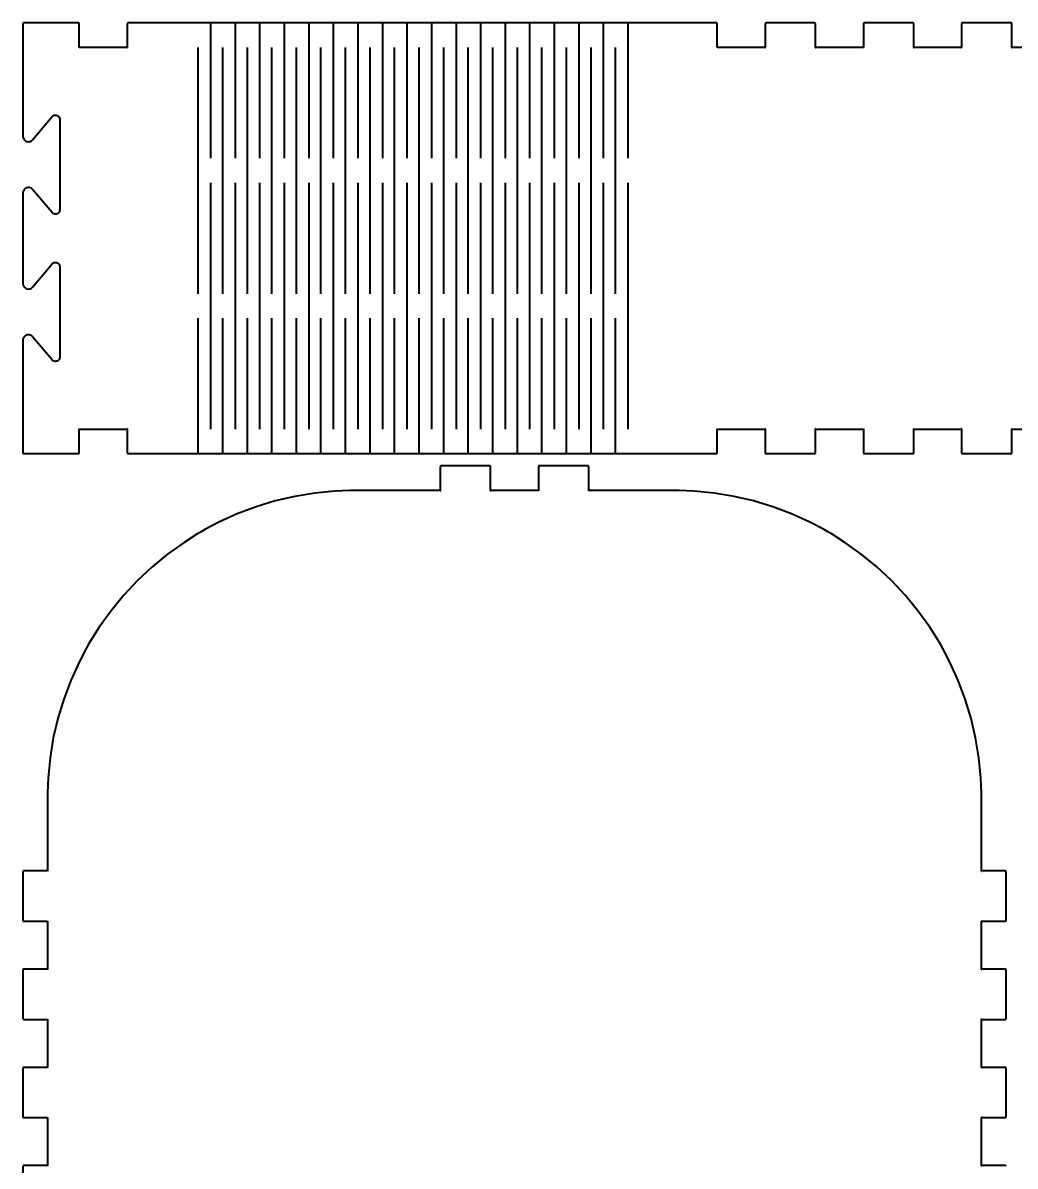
# Model space of a CAD drawing. Header units: millimetres. Extents: x -397 to 397, y -180 to 192.
# Drawn here: x -397 to -235.3, y 6 to 192.3 of the extents above; entities that cross this region are included whole.
import ezdxf

# ---------------------------------------------------------------- set-up
doc = ezdxf.new("R2010")
doc.units = ezdxf.units.MM
doc.layers.add('ModelSketch_Visible', color=7, linetype='Continuous', lineweight=40)

msp = doc.modelspace()

# ---------------------------------------------------------------- linework, layer by layer
at = {"layer": 'ModelSketch_Visible'}
for p, q in [((-396.9698, 192.2708), (-396.9988, 192.2178)), ((-396.9988, 192.2178), (-396.9988, 192.2008)), ((-396.9988, 192.2008), (-396.9988, 188.1998)), ((-396.9175, 192.2998), (-396.9698, 192.2708)), ((-396.8996, 192.2998), (-396.9175, 192.2998)), ((-387.8996, 192.2998), (-396.8996, 192.2998)), ((-387.8831, 192.2998), (-387.8996, 192.2998)), ((-387.8293, 192.2708), (-387.8831, 192.2998)), ((-387.799, 192.2178), (-387.8293, 192.2708)), ((-387.799, 192.2008), (-387.799, 192.2178)), ((-387.799, 188.2988), (-387.799, 192.2008)), ((-379.9704, 192.2708), (-379.9993, 192.2178)), ((-379.9993, 192.2178), (-379.9993, 192.2008)), ((-379.9993, 192.2008), (-379.9993, 188.2988)), ((-379.9166, 192.2998), (-379.9704, 192.2708)), ((-379.8987, 192.2998), (-379.9166, 192.2998)), ((-370.8987, 192.2998), (-379.8987, 192.2998)), ((-295.9502, 192.2998), (-370.8987, 192.2998)), ((-366.4241, 192.2998), (-366.4241, 170.2328)), ((-362.424, 192.2998), (-362.424, 170.2328)), ((-358.4249, 192.2998), (-358.4249, 170.2328)), ((-354.4244, 192.2998), (-354.4244, 170.2328)), ((-350.4253, 192.2998), (-350.4253, 170.2328)), ((-346.4248, 192.2998), (-346.4248, 170.2328)), ((-342.4243, 192.2998), (-342.4243, 170.2328)), ((-338.4238, 192.2998), (-338.4238, 170.2328)), ((-334.4247, 192.2998), (-334.4247, 170.2328)), ((-330.4242, 192.2998), (-330.4242, 170.2328)), ((-326.4241, 192.2998), (-326.4241, 170.2328)), ((-322.425, 192.2998), (-322.425, 170.2328)), ((-318.4245, 192.2998), (-318.4245, 170.2328)), ((-314.424, 192.2998), (-314.424, 170.2328)), ((-310.4249, 192.2998), (-310.4249, 170.2328)), ((-306.4242, 192.2998), (-306.4242, 170.2328)), ((-302.4242, 192.2998), (-302.4242, 170.2328)), ((-298.4252, 192.2998), (-298.4252, 170.2328)), ((-283.9502, 192.2998), (-295.9502, 192.2998)), ((-283.9332, 192.2998), (-283.9502, 192.2998)), ((-283.8802, 192.2708), (-283.9332, 192.2998)), ((-283.8492, 192.2178), (-283.8802, 192.2708)), ((-283.8492, 192.2008), (-283.8492, 192.2178)), ((-283.8492, 188.2988), (-283.8492, 192.2008)), ((-276.0212, 192.2708), (-276.0502, 192.2178)), ((-276.0502, 192.2178), (-276.0502, 192.2008)), ((-276.0502, 192.2008), (-276.0502, 188.2988)), ((-275.9672, 192.2998), (-276.0212, 192.2708)), ((-275.9492, 192.2998), (-275.9672, 192.2998)), ((-267.9502, 192.2998), (-275.9492, 192.2998)), ((-267.9332, 192.2998), (-267.9502, 192.2998)), ((-267.8792, 192.2708), (-267.9332, 192.2998)), ((-267.8502, 192.2178), (-267.8792, 192.2708)), ((-267.8502, 192.2008), (-267.8502, 192.2178)), ((-267.8502, 188.2988), (-267.8502, 192.2008)), ((-260.0202, 192.2708), (-260.0492, 192.2178)), ((-260.0492, 192.2178), (-260.0492, 192.2008)), ((-260.0492, 192.2008), (-260.0492, 188.2988)), ((-259.9682, 192.2998), (-260.0202, 192.2708)), ((-259.9502, 192.2998), (-259.9682, 192.2998)), ((-251.9492, 192.2998), (-259.9502, 192.2998)), ((-251.9322, 192.2998), (-251.9492, 192.2998)), ((-251.8792, 192.2708), (-251.9322, 192.2998)), ((-251.8502, 192.2178), (-251.8792, 192.2708)), ((-251.8502, 192.2008), (-251.8502, 192.2178)), ((-251.8502, 188.2988), (-251.8502, 192.2008)), ((-244.0212, 192.2708), (-244.0502, 192.2178)), ((-244.0502, 192.2178), (-244.0502, 192.2008)), ((-244.0502, 192.2008), (-244.0502, 188.2988)), ((-243.9672, 192.2998), (-244.0212, 192.2708)), ((-243.9492, 192.2998), (-243.9672, 192.2998)), ((-235.9502, 192.2998), (-243.9492, 192.2998)), ((-235.9342, 192.2998), (-235.9502, 192.2998)), ((-235.8802, 192.2708), (-235.9342, 192.2998)), ((-235.8502, 192.2178), (-235.8802, 192.2708)), ((-235.8502, 192.2008), (-235.8502, 192.2178)), ((-235.8502, 188.2988), (-235.8502, 192.2008)), ((-396.9988, 188.1998), (-396.9988, 173.8248)), ((-387.81, 188.2988), (-387.8417, 188.2888)), ((-387.8417, 188.2888), (-387.8376, 188.2638)), ((-387.8376, 188.2638), (-387.8142, 188.2598)), ((-387.8142, 188.2598), (-387.799, 188.2918)), ((-387.799, 188.2988), (-387.81, 188.2988)), ((-379.9993, 188.2988), (-387.799, 188.2988)), ((-387.799, 188.2918), (-387.799, 188.2988)), ((-379.9993, 188.2988), (-379.9993, 188.2918)), ((-379.9897, 188.2988), (-379.9993, 188.2988)), ((-379.9993, 188.2918), (-379.9855, 188.2598)), ((-379.958, 188.2888), (-379.9897, 188.2988)), ((-379.9855, 188.2598), (-379.9621, 188.2638)), ((-379.9621, 188.2638), (-379.958, 188.2888)), ((-368.4237, 148.1668), (-368.4237, 188.2988)), ((-364.4246, 148.1668), (-364.4246, 188.2988)), ((-360.4244, 148.1668), (-360.4244, 188.2988)), ((-356.4253, 148.1668), (-356.4253, 188.2988)), ((-352.4248, 148.1668), (-352.4248, 188.2988)), ((-348.4243, 148.1668), (-348.4243, 188.2988)), ((-344.4238, 148.1668), (-344.4238, 188.2988)), ((-340.4247, 148.1668), (-340.4247, 188.2988)), ((-336.4242, 148.1668), (-336.4242, 188.2988)), ((-332.4237, 148.1668), (-332.4237, 188.2988)), ((-328.425, 148.1668), (-328.425, 188.2988)), ((-324.4245, 148.1668), (-324.4245, 188.2988)), ((-320.424, 148.1668), (-320.424, 188.2988)), ((-316.4249, 148.1668), (-316.4249, 188.2988)), ((-312.4244, 148.1668), (-312.4244, 188.2988)), ((-308.4239, 148.1668), (-308.4239, 188.2988)), ((-304.4252, 148.1668), (-304.4252, 188.2988)), ((-300.4242, 148.1668), (-300.4242, 188.2988)), ((-283.8602, 188.2988), (-283.8922, 188.2888)), ((-283.8922, 188.2888), (-283.8882, 188.2638)), ((-283.8882, 188.2638), (-283.8642, 188.2598)), ((-283.8642, 188.2598), (-283.8492, 188.2918)), ((-283.8492, 188.2988), (-283.8602, 188.2988)), ((-276.0502, 188.2988), (-283.8492, 188.2988)), ((-283.8492, 188.2918), (-283.8492, 188.2988)), ((-276.0502, 188.2988), (-276.0502, 188.2918)), ((-276.0402, 188.2988), (-276.0502, 188.2988)), ((-276.0502, 188.2918), (-276.0362, 188.2598)), ((-276.0082, 188.2888), (-276.0402, 188.2988)), ((-276.0362, 188.2598), (-276.0122, 188.2638)), ((-276.0122, 188.2638), (-276.0082, 188.2888)), ((-267.8612, 188.2988), (-267.8932, 188.2888)), ((-267.8932, 188.2888), (-267.8872, 188.2638)), ((-267.8872, 188.2638), (-267.8652, 188.2598)), ((-267.8652, 188.2598), (-267.8502, 188.2918)), ((-267.8502, 188.2988), (-267.8612, 188.2988)), ((-260.0492, 188.2988), (-267.8502, 188.2988)), ((-267.8502, 188.2918), (-267.8502, 188.2988)), ((-260.0492, 188.2988), (-260.0492, 188.2918)), ((-260.0402, 188.2988), (-260.0492, 188.2988)), ((-260.0492, 188.2918), (-260.0352, 188.2598)), ((-260.0082, 188.2888), (-260.0402, 188.2988)), ((-260.0352, 188.2598), (-260.0122, 188.2638)), ((-260.0122, 188.2638), (-260.0082, 188.2888)), ((-251.8612, 188.2988), (-251.8922, 188.2888)), ((-251.8922, 188.2888), (-251.8872, 188.2638)), ((-251.8872, 188.2638), (-251.8652, 188.2598)), ((-251.8652, 188.2598), (-251.8502, 188.2918)), ((-251.8502, 188.2988), (-251.8612, 188.2988)), ((-244.0502, 188.2988), (-251.8502, 188.2988)), ((-251.8502, 188.2918), (-251.8502, 188.2988)), ((-244.0502, 188.2988), (-244.0502, 188.2918)), ((-244.0402, 188.2988), (-244.0502, 188.2988)), ((-244.0502, 188.2918), (-244.0362, 188.2598)), ((-244.0092, 188.2888), (-244.0402, 188.2988)), ((-244.0362, 188.2598), (-244.0132, 188.2638)), ((-244.0132, 188.2638), (-244.0092, 188.2888)), ((-235.8612, 188.2988), (-235.8922, 188.2888)), ((-235.8922, 188.2888), (-235.8882, 188.2638)), ((-235.8882, 188.2638), (-235.8652, 188.2598)), ((-235.8652, 188.2598), (-235.8502, 188.2918)), ((-235.8502, 188.2988), (-235.8612, 188.2988)), ((-228.0502, 188.2988), (-235.8502, 188.2988)), ((-235.8502, 188.2918), (-235.8502, 188.2988)), ((-395.4099, 173.2458), (-392.2349, 177.0278)), ((-392.2349, 177.0278), (-392.2128, 177.0558)), ((-392.2128, 177.0558), (-392.075, 177.1688)), ((-392.075, 177.1688), (-391.9152, 177.2468)), ((-391.9152, 177.2468), (-391.8807, 177.2538)), ((-391.8807, 177.2538), (-391.8463, 177.2638)), ((-391.8463, 177.2638), (-391.6699, 177.2778)), ((-391.6699, 177.2778), (-391.4935, 177.2468)), ((-391.4935, 177.2468), (-391.4591, 177.2358)), ((-391.4591, 177.2358), (-391.426, 177.2218)), ((-391.426, 177.2218), (-391.2744, 177.1338)), ((-391.2744, 177.1338), (-391.1462, 177.0098)), ((-391.1462, 177.0098), (-391.1256, 176.9778)), ((-391.1256, 176.9778), (-391.1049, 176.9498)), ((-391.1049, 176.9498), (-391.0319, 176.7878)), ((-391.0319, 176.7878), (-390.9988, 176.6328)), ((-390.9988, 176.6328), (-390.9988, 176.5758)), ((-390.9988, 176.5758), (-390.9988, 161.8228)), ((-396.9988, 173.8248), (-396.9988, 173.7538)), ((-396.9988, 173.7538), (-396.9575, 173.5528)), ((-396.9575, 173.5528), (-396.8637, 173.3448)), ((-396.8637, 173.3448), (-396.8362, 173.3058)), ((-396.8362, 173.3058), (-396.81, 173.2708)), ((-396.81, 173.2708), (-396.6474, 173.1078)), ((-396.6474, 173.1078), (-396.4517, 172.9918)), ((-396.4517, 172.9918), (-396.4076, 172.9778)), ((-396.4076, 172.9778), (-396.3649, 172.9598)), ((-396.3649, 172.9598), (-396.1389, 172.9248)), ((-396.1389, 172.9248), (-395.9115, 172.9428)), ((-395.9115, 172.9428), (-395.866, 172.9528)), ((-395.866, 172.9528), (-395.8219, 172.9668)), ((-395.8219, 172.9668), (-395.6166, 173.0628)), ((-395.6166, 173.0628), (-395.4402, 173.2108)), ((-395.4402, 173.2108), (-395.4099, 173.2458)), ((-366.4241, 166.2328), (-366.4241, 126.0998)), ((-362.424, 166.2328), (-362.424, 126.0998)), ((-358.4249, 166.2328), (-358.4249, 126.0998)), ((-354.4244, 166.2328), (-354.4244, 126.0998)), ((-350.4253, 166.2328), (-350.4253, 126.0998)), ((-346.4248, 166.2328), (-346.4248, 126.0998)), ((-342.4243, 166.2328), (-342.4243, 126.0998)), ((-338.4238, 166.2328), (-338.4238, 126.0998)), ((-334.4247, 166.2328), (-334.4247, 126.0998)), ((-330.4242, 166.2328), (-330.4242, 126.0998)), ((-326.4241, 166.2328), (-326.4241, 126.0998)), ((-322.425, 166.2328), (-322.425, 126.0998)), ((-318.4245, 166.2328), (-318.4245, 126.0998)), ((-314.424, 166.2328), (-314.424, 126.0998)), ((-310.4249, 166.2328), (-310.4249, 126.0998)), ((-306.4242, 166.2328), (-306.4242, 126.0998)), ((-302.4242, 166.2328), (-302.4242, 126.0998)), ((-298.4252, 166.2328), (-298.4252, 126.0998)), ((-396.9575, 164.8458), (-396.9988, 164.6448)), ((-396.9988, 164.6448), (-396.9988, 164.5778)), ((-396.9988, 164.5778), (-396.9988, 149.8228)), ((-396.8637, 165.0548), (-396.9575, 164.8458)), ((-396.8362, 165.0928), (-396.8637, 165.0548)), ((-396.81, 165.1318), (-396.8362, 165.0928)), ((-396.6474, 165.2908), (-396.81, 165.1318)), ((-396.4517, 165.4068), (-396.6474, 165.2908)), ((-396.4076, 165.4208), (-396.4517, 165.4068)), ((-396.3649, 165.4388), (-396.4076, 165.4208)), ((-396.1389, 165.4778), (-396.3649, 165.4388)), ((-395.9115, 165.4568), (-396.1389, 165.4778)), ((-395.866, 165.4458), (-395.9115, 165.4568)), ((-395.8219, 165.4358), (-395.866, 165.4458)), ((-395.6166, 165.3368), (-395.8219, 165.4358)), ((-395.4402, 165.1918), (-395.6166, 165.3368)), ((-395.4099, 165.1568), (-395.4402, 165.1918)), ((-392.2349, 161.3718), (-395.4099, 165.1568)), ((-392.2128, 161.3428), (-392.2349, 161.3718)), ((-392.075, 161.2338), (-392.2128, 161.3428)), ((-391.9152, 161.1558), (-392.075, 161.2338)), ((-391.8807, 161.1458), (-391.9152, 161.1558)), ((-391.8463, 161.1388), (-391.8807, 161.1458)), ((-391.6699, 161.1248), (-391.8463, 161.1388)), ((-391.4935, 161.1528), (-391.6699, 161.1248)), ((-391.4591, 161.1628), (-391.4935, 161.1528)), ((-391.426, 161.1778), (-391.4591, 161.1628)), ((-391.2744, 161.2688), (-391.426, 161.1778)), ((-391.1462, 161.3928), (-391.2744, 161.2688)), ((-391.1256, 161.4208), (-391.1462, 161.3928)), ((-391.1049, 161.4528), (-391.1256, 161.4208)), ((-391.0319, 161.6108), (-391.1049, 161.4528)), ((-390.9988, 161.7698), (-391.0319, 161.6108)), ((-390.9988, 161.8228), (-390.9988, 161.7698)), ((-395.4099, 149.2438), (-392.2349, 153.0278)), ((-392.2349, 153.0278), (-392.2128, 153.0528)), ((-392.2128, 153.0528), (-392.075, 153.1688)), ((-392.075, 153.1688), (-391.9152, 153.2438)), ((-391.9152, 153.2438), (-391.8807, 153.2538)), ((-391.8807, 153.2538), (-391.8463, 153.2608)), ((-391.8463, 153.2608), (-391.6699, 153.2748)), ((-391.6699, 153.2748), (-391.4935, 153.2468)), ((-391.4935, 153.2468), (-391.4591, 153.2368)), ((-391.4591, 153.2368), (-391.426, 153.2218)), ((-391.426, 153.2218), (-391.2744, 153.1338)), ((-391.2744, 153.1338), (-391.1462, 153.0108)), ((-391.1462, 153.0108), (-391.1256, 152.9788)), ((-391.1256, 152.9788), (-391.1049, 152.9508)), ((-391.1049, 152.9508), (-391.0319, 152.7878)), ((-391.0319, 152.7878), (-390.9988, 152.6298)), ((-390.9988, 152.6298), (-390.9988, 152.5768)), ((-390.9988, 152.5768), (-390.9988, 137.8228)), ((-396.9988, 149.8228), (-396.9988, 149.7558)), ((-396.9988, 149.7558), (-396.9575, 149.5528)), ((-396.9575, 149.5528), (-396.8637, 149.3448)), ((-396.8637, 149.3448), (-396.8362, 149.3068)), ((-396.8362, 149.3068), (-396.81, 149.2688)), ((-396.81, 149.2688), (-396.6474, 149.1088)), ((-396.6474, 149.1088), (-396.4517, 148.9938)), ((-395.8219, 148.9658), (-395.6166, 149.0638)), ((-395.6166, 149.0638), (-395.4402, 149.2098)), ((-395.4402, 149.2098), (-395.4099, 149.2438)), ((-396.4517, 148.9938), (-396.4076, 148.9768)), ((-396.4076, 148.9768), (-396.3649, 148.9618)), ((-396.3649, 148.9618), (-396.1389, 148.9248)), ((-396.1389, 148.9248), (-395.9115, 148.9418)), ((-395.9115, 148.9418), (-395.866, 148.9538)), ((-395.866, 148.9538), (-395.8219, 148.9658)), ((-368.4237, 122.0998), (-368.4237, 144.1658)), ((-364.4246, 122.0998), (-364.4246, 144.1658)), ((-360.4244, 122.0998), (-360.4244, 144.1658)), ((-356.4253, 122.0998), (-356.4253, 144.1658)), ((-352.4248, 122.0998), (-352.4248, 144.1658)), ((-348.4243, 122.0998), (-348.4243, 144.1658)), ((-344.4238, 122.0998), (-344.4238, 144.1658)), ((-340.4247, 122.0998), (-340.4247, 144.1658)), ((-336.4242, 122.0998), (-336.4242, 144.1658)), ((-332.4237, 122.0998), (-332.4237, 144.1658)), ((-328.425, 122.0998), (-328.425, 144.1658)), ((-324.4245, 122.0998), (-324.4245, 144.1658)), ((-320.424, 122.0998), (-320.424, 144.1658)), ((-316.4249, 122.0998), (-316.4249, 144.1658)), ((-312.4244, 122.0998), (-312.4244, 144.1658)), ((-308.4239, 122.0998), (-308.4239, 144.1658)), ((-304.4252, 122.0998), (-304.4252, 144.1658)), ((-300.4242, 122.0998), (-300.4242, 144.1658)), ((-396.9575, 140.8478), (-396.9988, 140.6458)), ((-396.9988, 140.6458), (-396.9988, 140.5778)), ((-396.9988, 140.5778), (-396.9988, 126.1998)), ((-396.8637, 141.0558), (-396.9575, 140.8478)), ((-396.8362, 141.0928), (-396.8637, 141.0558)), ((-396.81, 141.1318), (-396.8362, 141.0928)), ((-396.6474, 141.2918), (-396.81, 141.1318)), ((-396.4517, 141.4078), (-396.6474, 141.2918)), ((-396.4076, 141.4228), (-396.4517, 141.4078)), ((-396.3649, 141.4388), (-396.4076, 141.4228)), ((-396.1389, 141.4758), (-396.3649, 141.4388)), ((-395.9115, 141.4588), (-396.1389, 141.4758)), ((-395.866, 141.4458), (-395.9115, 141.4588)), ((-395.8219, 141.4348), (-395.866, 141.4458)), ((-395.6166, 141.3368), (-395.8219, 141.4348)), ((-395.4402, 141.1908), (-395.6166, 141.3368)), ((-395.4099, 141.1548), (-395.4402, 141.1908)), ((-392.2349, 137.3728), (-395.4099, 141.1548)), ((-392.2128, 137.3448), (-392.2349, 137.3728)), ((-392.075, 137.2328), (-392.2128, 137.3448)), ((-391.9152, 137.1558), (-392.075, 137.2328)), ((-391.8807, 137.1468), (-391.9152, 137.1558)), ((-391.8463, 137.1388), (-391.8807, 137.1468)), ((-391.6699, 137.1238), (-391.8463, 137.1388)), ((-391.4935, 137.1528), (-391.6699, 137.1238)), ((-391.4591, 137.1648), (-391.4935, 137.1528)), ((-391.426, 137.1768), (-391.4591, 137.1648)), ((-391.2744, 137.2678), (-391.426, 137.1768)), ((-391.1462, 137.3918), (-391.2744, 137.2678)), ((-391.1256, 137.4208), (-391.1462, 137.3918)), ((-391.1049, 137.4508), (-391.1256, 137.4208)), ((-391.0319, 137.6118), (-391.1049, 137.4508)), ((-390.9988, 137.7708), (-391.0319, 137.6118)), ((-390.9988, 137.8228), (-390.9988, 137.7708)), ((-396.9988, 126.1998), (-396.9988, 122.2008)), ((-387.8376, 126.1378), (-387.8417, 126.1148)), ((-387.8417, 126.1148), (-387.81, 126.0998)), ((-387.8142, 126.1428), (-387.8376, 126.1378)), ((-387.799, 126.1108), (-387.8142, 126.1428)), ((-387.81, 126.0998), (-387.799, 126.0998)), ((-387.799, 126.0998), (-387.799, 126.1108)), ((-387.799, 122.2008), (-387.799, 126.0998)), ((-387.799, 126.0998), (-379.9993, 126.0998)), ((-379.9855, 126.1428), (-379.9993, 126.1108)), ((-379.9993, 126.1108), (-379.9993, 126.0998)), ((-379.9993, 126.0998), (-379.9897, 126.0998)), ((-379.9993, 126.0998), (-379.9993, 122.2008)), ((-379.9897, 126.0998), (-379.958, 126.1148)), ((-379.9621, 126.1378), (-379.9855, 126.1428)), ((-379.958, 126.1148), (-379.9621, 126.1378)), ((-283.8882, 126.1378), (-283.8922, 126.1148)), ((-283.8922, 126.1148), (-283.8602, 126.0998)), ((-283.8642, 126.1428), (-283.8882, 126.1378)), ((-283.8492, 126.1108), (-283.8642, 126.1428)), ((-283.8602, 126.0998), (-283.8492, 126.0998)), ((-283.8492, 126.0998), (-283.8492, 126.1108)), ((-283.8492, 122.2008), (-283.8492, 126.0998)), ((-283.8492, 126.0998), (-276.0502, 126.0998)), ((-276.0362, 126.1428), (-276.0502, 126.1108)), ((-276.0502, 126.1108), (-276.0502, 126.0998)), ((-276.0502, 126.0998), (-276.0402, 126.0998)), ((-276.0502, 126.0998), (-276.0502, 122.2008)), ((-276.0402, 126.0998), (-276.0082, 126.1148)), ((-276.0122, 126.1378), (-276.0362, 126.1428)), ((-276.0082, 126.1148), (-276.0122, 126.1378)), ((-267.8872, 126.1378), (-267.8932, 126.1148)), ((-267.8932, 126.1148), (-267.8612, 126.0998)), ((-267.8652, 126.1428), (-267.8872, 126.1378)), ((-267.8502, 126.1108), (-267.8652, 126.1428)), ((-267.8612, 126.0998), (-267.8502, 126.0998)), ((-267.8502, 126.0998), (-267.8502, 126.1108)), ((-267.8502, 122.2008), (-267.8502, 126.0998)), ((-267.8502, 126.0998), (-260.0492, 126.0998)), ((-260.0352, 126.1428), (-260.0492, 126.1108)), ((-260.0492, 126.1108), (-260.0492, 126.0998)), ((-260.0492, 126.0998), (-260.0402, 126.0998)), ((-260.0492, 126.0998), (-260.0492, 122.2008)), ((-260.0402, 126.0998), (-260.0082, 126.1148)), ((-260.0122, 126.1378), (-260.0352, 126.1428)), ((-260.0082, 126.1148), (-260.0122, 126.1378)), ((-251.8872, 126.1378), (-251.8922, 126.1148)), ((-251.8922, 126.1148), (-251.8612, 126.0998)), ((-251.8652, 126.1428), (-251.8872, 126.1378)), ((-251.8502, 126.1108), (-251.8652, 126.1428)), ((-251.8612, 126.0998), (-251.8502, 126.0998)), ((-251.8502, 126.0998), (-251.8502, 126.1108)), ((-251.8502, 122.2008), (-251.8502, 126.0998)), ((-251.8502, 126.0998), (-244.0502, 126.0998)), ((-244.0362, 126.1428), (-244.0502, 126.1108)), ((-244.0502, 126.1108), (-244.0502, 126.0998)), ((-244.0502, 126.0998), (-244.0402, 126.0998)), ((-244.0502, 126.0998), (-244.0502, 122.2008)), ((-244.0402, 126.0998), (-244.0092, 126.1148)), ((-244.0132, 126.1378), (-244.0362, 126.1428)), ((-244.0092, 126.1148), (-244.0132, 126.1378)), ((-235.8882, 126.1378), (-235.8922, 126.1148)), ((-235.8922, 126.1148), (-235.8612, 126.0998)), ((-235.8652, 126.1428), (-235.8882, 126.1378)), ((-235.8502, 126.1108), (-235.8652, 126.1428)), ((-235.8612, 126.0998), (-235.8502, 126.0998)), ((-235.8502, 126.0998), (-235.8502, 126.1108)), ((-235.8502, 122.2008), (-235.8502, 126.0998)), ((-235.8502, 126.0998), (-228.0502, 126.0998)), ((-396.9988, 122.2008), (-396.9988, 122.1838)), ((-396.9988, 122.1838), (-396.9698, 122.1298)), ((-396.9698, 122.1298), (-396.9175, 122.0998)), ((-396.9175, 122.0998), (-396.8996, 122.0998)), ((-396.8996, 122.0998), (-387.8996, 122.0998)), ((-387.8996, 122.0998), (-387.8831, 122.0998)), ((-387.8831, 122.0998), (-387.8293, 122.1298)), ((-387.8293, 122.1298), (-387.799, 122.1838)), ((-387.799, 122.1838), (-387.799, 122.2008)), ((-379.9993, 122.2008), (-379.9993, 122.1838)), ((-379.9993, 122.1838), (-379.9704, 122.1298)), ((-379.9704, 122.1298), (-379.9166, 122.0998)), ((-379.9166, 122.0998), (-379.8987, 122.0998)), ((-379.8987, 122.0998), (-370.8987, 122.0998)), ((-370.8987, 122.0998), (-295.9502, 122.0998)), ((-295.9502, 122.0998), (-283.9502, 122.0998)), ((-283.9502, 122.0998), (-283.9332, 122.0998)), ((-283.9332, 122.0998), (-283.8802, 122.1298)), ((-283.8802, 122.1298), (-283.8492, 122.1838)), ((-283.8492, 122.1838), (-283.8492, 122.2008)), ((-276.0502, 122.2008), (-276.0502, 122.1838)), ((-276.0502, 122.1838), (-276.0212, 122.1298)), ((-276.0212, 122.1298), (-275.9672, 122.0998)), ((-275.9672, 122.0998), (-275.9492, 122.0998)), ((-275.9492, 122.0998), (-267.9502, 122.0998)), ((-267.9502, 122.0998), (-267.9332, 122.0998)), ((-267.9332, 122.0998), (-267.8792, 122.1298)), ((-267.8792, 122.1298), (-267.8502, 122.1838)), ((-267.8502, 122.1838), (-267.8502, 122.2008)), ((-260.0492, 122.2008), (-260.0492, 122.1838)), ((-260.0492, 122.1838), (-260.0202, 122.1298)), ((-260.0202, 122.1298), (-259.9682, 122.0998)), ((-259.9682, 122.0998), (-259.9502, 122.0998)), ((-259.9502, 122.0998), (-251.9492, 122.0998)), ((-251.9492, 122.0998), (-251.9322, 122.0998)), ((-251.9322, 122.0998), (-251.8792, 122.1298)), ((-251.8792, 122.1298), (-251.8502, 122.1838)), ((-251.8502, 122.1838), (-251.8502, 122.2008)), ((-244.0502, 122.2008), (-244.0502, 122.1838)), ((-244.0502, 122.1838), (-244.0212, 122.1298)), ((-244.0212, 122.1298), (-243.9672, 122.0998)), ((-243.9672, 122.0998), (-243.9492, 122.0998)), ((-243.9492, 122.0998), (-235.9502, 122.0998)), ((-235.9502, 122.0998), (-235.9342, 122.0998)), ((-235.9342, 122.0998), (-235.8802, 122.1298)), ((-235.8802, 122.1298), (-235.8502, 122.1838)), ((-235.8502, 122.1838), (-235.8502, 122.2008)), ((-328.9704, 120.0718), (-328.9993, 120.0178)), ((-328.9993, 120.0178), (-328.9993, 119.9998)), ((-328.9993, 119.9998), (-328.9993, 116.0998)), ((-328.9168, 120.0998), (-328.9704, 120.0718)), ((-328.8988, 120.0998), (-328.9168, 120.0998)), ((-320.8992, 120.0998), (-328.8988, 120.0998)), ((-320.883, 120.0998), (-320.8992, 120.0998)), ((-320.829, 120.0718), (-320.883, 120.0998)), ((-320.7987, 120.0178), (-320.829, 120.0718)), ((-320.7987, 119.9998), (-320.7987, 120.0178)), ((-320.7987, 116.0998), (-320.7987, 119.9998)), ((-312.9702, 120.0718), (-312.9991, 120.0178)), ((-312.9991, 120.0178), (-312.9991, 119.9998)), ((-312.9991, 119.9998), (-312.9991, 116.0998)), ((-312.9176, 120.0998), (-312.9702, 120.0718)), ((-312.9, 120.0998), (-312.9176, 120.0998)), ((-304.8992, 120.0998), (-312.9, 120.0998)), ((-304.8822, 120.0998), (-304.8992, 120.0998)), ((-304.8292, 120.0718), (-304.8822, 120.0998)), ((-304.8002, 120.0178), (-304.8292, 120.0718)), ((-304.8002, 119.9998), (-304.8002, 120.0178)), ((-304.8002, 116.0998), (-304.8002, 119.9998)), ((-349.4537, 115.6698), (-352.6824, 115.1368)), ((-346.1891, 115.9918), (-349.4537, 115.6698)), ((-343.7225, 116.0998), (-346.1891, 115.9918)), ((-342.8998, 116.0998), (-343.7225, 116.0998)), ((-328.9993, 116.0998), (-342.8998, 116.0998)), ((-328.9993, 116.0998), (-328.9993, 116.0898)), ((-328.9898, 116.0998), (-328.9993, 116.0998)), ((-328.9993, 116.0898), (-328.9856, 116.0588)), ((-328.9581, 116.0858), (-328.9898, 116.0998)), ((-328.9856, 116.0588), (-328.9623, 116.0628)), ((-328.9623, 116.0628), (-328.9581, 116.0858)), ((-320.8099, 116.0998), (-320.8413, 116.0858)), ((-320.8413, 116.0858), (-320.8375, 116.0628)), ((-320.8375, 116.0628), (-320.8138, 116.0588)), ((-320.8138, 116.0588), (-320.7987, 116.0898)), ((-320.7987, 116.0998), (-320.8099, 116.0998)), ((-312.9991, 116.0998), (-320.7987, 116.0998)), ((-320.7987, 116.0898), (-320.7987, 116.0998)), ((-312.9991, 116.0998), (-312.9991, 116.0898)), ((-312.9896, 116.0998), (-312.9991, 116.0998)), ((-312.9991, 116.0898), (-312.9853, 116.0588)), ((-312.9578, 116.0858), (-312.9896, 116.0998)), ((-312.9853, 116.0588), (-312.9617, 116.0628)), ((-312.9617, 116.0628), (-312.9578, 116.0858)), ((-304.8112, 116.0998), (-304.8422, 116.0858)), ((-304.8422, 116.0858), (-304.8372, 116.0628)), ((-304.8372, 116.0628), (-304.8152, 116.0588)), ((-304.8152, 116.0588), (-304.8002, 116.0898)), ((-304.8002, 116.0998), (-304.8112, 116.0998)), ((-304.8002, 116.0898), (-304.8002, 116.0998)), ((-290.8992, 116.0998), (-304.8002, 116.0998)), ((-290.0782, 116.0998), (-290.8992, 116.0998)), ((-287.6112, 115.9918), (-290.0782, 116.0998)), ((-284.3472, 115.6698), (-287.6112, 115.9918)), ((-281.1182, 115.1368), (-284.3472, 115.6698)), ((-355.8672, 114.3938), (-358.9953, 113.4438)), ((-352.6824, 115.1368), (-355.8672, 114.3938)), ((-277.9332, 114.3938), (-281.1182, 115.1368)), ((-274.8042, 113.4438), (-277.9332, 114.3938)), ((-362.0599, 112.2918), (-365.0476, 110.9388)), ((-358.9953, 113.4438), (-362.0599, 112.2918)), ((-271.7402, 112.2918), (-274.8042, 113.4438)), ((-268.7532, 110.9388), (-271.7402, 112.2918)), ((-365.0476, 110.9388), (-367.2387, 109.7988)), ((-266.5622, 109.7988), (-268.7532, 110.9388)), ((-368.6621, 108.9768), (-370.7442, 107.6498)), ((-367.9499, 109.3868), (-368.6621, 108.9768)), ((-367.2387, 109.7988), (-367.9499, 109.3868)), ((-265.8492, 109.3868), (-266.5622, 109.7988)), ((-265.1382, 108.9768), (-265.8492, 109.3868)), ((-263.0562, 107.6498), (-265.1382, 108.9768)), ((-370.7442, 107.6498), (-373.4095, 105.7378)), ((-260.3892, 105.7378), (-263.0562, 107.6498)), ((-373.4095, 105.7378), (-375.9396, 103.6618)), ((-257.8592, 103.6618), (-260.3892, 105.7378)), ((-375.9396, 103.6618), (-378.3264, 101.4258)), ((-255.4732, 101.4258), (-257.8592, 103.6618)), ((-378.3264, 101.4258), (-380.5615, 99.0398)), ((-253.2382, 99.0398), (-255.4732, 101.4258)), ((-380.5615, 99.0398), (-382.6382, 96.5108)), ((-251.1612, 96.5108), (-253.2382, 99.0398)), ((-382.6382, 96.5108), (-384.5496, 93.8448)), ((-249.2492, 93.8448), (-251.1612, 96.5108)), ((-384.5496, 93.8448), (-385.8766, 91.7618)), ((-247.9222, 91.7618), (-249.2492, 93.8448)), ((-385.8766, 91.7618), (-386.2873, 91.0498)), ((-247.5102, 91.0498), (-247.9222, 91.7618)), ((-386.6993, 90.3388), (-387.839, 88.1478)), ((-386.2873, 91.0498), (-386.6993, 90.3388)), ((-247.1002, 90.3388), (-247.5102, 91.0498)), ((-245.9602, 88.1478), (-247.1002, 90.3388)), ((-387.839, 88.1478), (-389.1922, 85.1598)), ((-244.6082, 85.1598), (-245.9602, 88.1478)), ((-389.1922, 85.1598), (-390.3442, 82.0968)), ((-243.4562, 82.0968), (-244.6082, 85.1598)), ((-390.3442, 82.0968), (-391.2937, 78.9668)), ((-242.5072, 78.9668), (-243.4562, 82.0968)), ((-391.2937, 78.9668), (-392.0364, 75.7828)), ((-241.7642, 75.7828), (-242.5072, 78.9668)), ((-392.0364, 75.7828), (-392.5698, 72.5538)), ((-241.2302, 72.5538), (-241.7642, 75.7828)), ((-392.5698, 72.5538), (-392.8922, 69.2888)), ((-240.9082, 69.2888), (-241.2302, 72.5538)), ((-392.8922, 69.2888), (-392.9997, 66.8228)), ((-240.7992, 66.8228), (-240.9082, 69.2888)), ((-392.9997, 66.8228), (-392.9997, 65.9998)), ((-392.9997, 65.9998), (-392.9997, 54.1008)), ((-240.7992, 65.9998), (-240.7992, 66.8228)), ((-240.7992, 54.1008), (-240.7992, 65.9998)), ((-396.9698, 54.0718), (-396.9988, 54.0178)), ((-396.9175, 54.1008), (-396.9698, 54.0718)), ((-396.8996, 54.1008), (-396.9175, 54.1008)), ((-392.9997, 54.1008), (-396.8996, 54.1008)), ((-392.9997, 54.1008), (-392.9997, 54.0908)), ((-392.9901, 54.1008), (-392.9997, 54.1008)), ((-392.9997, 54.0908), (-392.9859, 54.0588)), ((-392.9584, 54.0868), (-392.9901, 54.1008)), ((-392.9859, 54.0588), (-392.9625, 54.0628)), ((-392.9625, 54.0628), (-392.9584, 54.0868)), ((-240.8102, 54.1008), (-240.8422, 54.0868)), ((-240.8422, 54.0868), (-240.8362, 54.0628)), ((-240.8362, 54.0628), (-240.8152, 54.0588)), ((-240.8152, 54.0588), (-240.7992, 54.0908)), ((-240.7992, 54.1008), (-240.8102, 54.1008)), ((-240.7992, 54.0908), (-240.7992, 54.1008)), ((-236.8992, 54.1008), (-240.7992, 54.1008)), ((-236.8832, 54.1008), (-236.8992, 54.1008)), ((-236.8292, 54.0718), (-236.8832, 54.1008)), ((-236.7992, 54.0178), (-236.8292, 54.0718)), ((-396.9988, 54.0178), (-396.9988, 53.9998)), ((-396.9988, 53.9998), (-396.9988, 46.0008)), ((-236.7992, 53.9998), (-236.7992, 54.0178)), ((-236.7992, 46.0008), (-236.7992, 53.9998)), ((-396.9988, 46.0008), (-396.9988, 45.9838)), ((-396.9988, 45.9838), (-396.9698, 45.9298)), ((-396.9698, 45.9298), (-396.9175, 45.8998)), ((-396.9175, 45.8998), (-396.8996, 45.8998)), ((-396.8996, 45.8998), (-392.9997, 45.8998)), ((-392.9859, 45.9428), (-392.9997, 45.9108)), ((-392.9997, 45.9108), (-392.9997, 45.8998)), ((-392.9997, 45.8998), (-392.9901, 45.8998)), ((-392.9997, 45.8998), (-392.9997, 38.0998)), ((-392.9901, 45.8998), (-392.9584, 45.9148)), ((-392.9625, 45.9378), (-392.9859, 45.9428)), ((-392.9584, 45.9148), (-392.9625, 45.9378)), ((-240.8362, 45.9378), (-240.8422, 45.9148)), ((-240.8422, 45.9148), (-240.8102, 45.8998)), ((-240.8152, 45.9428), (-240.8362, 45.9378)), ((-240.7992, 45.9108), (-240.8152, 45.9428)), ((-240.8102, 45.8998), (-240.7992, 45.8998)), ((-240.7992, 45.8998), (-240.7992, 45.9108)), ((-240.7992, 38.0998), (-240.7992, 45.8998)), ((-240.7992, 45.8998), (-236.8992, 45.8998)), ((-236.8992, 45.8998), (-236.8832, 45.8998)), ((-236.8832, 45.8998), (-236.8292, 45.9298)), ((-236.8292, 45.9298), (-236.7992, 45.9838)), ((-236.7992, 45.9838), (-236.7992, 46.0008)), ((-396.9698, 38.0708), (-396.9988, 38.0178)), ((-396.9988, 38.0178), (-396.9988, 37.9998)), ((-396.9988, 37.9998), (-396.9988, 29.9998)), ((-396.9175, 38.0998), (-396.9698, 38.0708)), ((-396.8996, 38.0998), (-396.9175, 38.0998)), ((-392.9997, 38.0998), (-396.8996, 38.0998)), ((-392.9997, 38.0998), (-392.9997, 38.0908)), ((-392.9901, 38.0998), (-392.9997, 38.0998)), ((-392.9997, 38.0908), (-392.9859, 38.0588)), ((-392.9584, 38.0858), (-392.9901, 38.0998)), ((-392.9859, 38.0588), (-392.9625, 38.0628)), ((-392.9625, 38.0628), (-392.9584, 38.0858)), ((-240.8102, 38.0998), (-240.8422, 38.0858)), ((-240.8422, 38.0858), (-240.8362, 38.0628)), ((-240.8362, 38.0628), (-240.8152, 38.0588)), ((-240.8152, 38.0588), (-240.7992, 38.0908)), ((-240.7992, 38.0998), (-240.8102, 38.0998)), ((-236.8992, 38.0998), (-240.7992, 38.0998)), ((-240.7992, 38.0908), (-240.7992, 38.0998)), ((-236.8832, 38.0998), (-236.8992, 38.0998)), ((-236.8292, 38.0708), (-236.8832, 38.0998)), ((-236.7992, 38.0178), (-236.8292, 38.0708)), ((-236.7992, 37.9998), (-236.7992, 38.0178)), ((-236.7992, 29.9998), (-236.7992, 37.9998)), ((-396.9988, 29.9998), (-396.9988, 29.9828)), ((-396.9988, 29.9828), (-396.9698, 29.9298)), ((-396.9698, 29.9298), (-396.9175, 29.8988)), ((-396.9175, 29.8988), (-396.8996, 29.8988)), ((-396.8996, 29.8988), (-392.9997, 29.8988)), ((-392.9859, 29.9418), (-392.9997, 29.9098)), ((-392.9997, 29.9098), (-392.9997, 29.8988)), ((-392.9997, 29.8988), (-392.9901, 29.8988)), ((-392.9997, 29.8988), (-392.9997, 22.0998)), ((-392.9901, 29.8988), (-392.9584, 29.9148)), ((-392.9625, 29.9378), (-392.9859, 29.9418)), ((-392.9584, 29.9148), (-392.9625, 29.9378)), ((-240.8362, 29.9378), (-240.8422, 29.9148)), ((-240.8422, 29.9148), (-240.8102, 29.8988)), ((-240.8152, 29.9418), (-240.8362, 29.9378)), ((-240.7992, 29.9098), (-240.8152, 29.9418)), ((-240.8102, 29.8988), (-240.7992, 29.8988)), ((-240.7992, 29.8988), (-240.7992, 29.9098)), ((-240.7992, 22.0998), (-240.7992, 29.8988)), ((-240.7992, 29.8988), (-236.8992, 29.8988)), ((-236.8992, 29.8988), (-236.8832, 29.8988)), ((-236.8832, 29.8988), (-236.8292, 29.9298)), ((-236.8292, 29.9298), (-236.7992, 29.9828)), ((-236.7992, 29.9828), (-236.7992, 29.9998)), ((-396.9698, 22.0708), (-396.9988, 22.0178)), ((-396.9988, 22.0178), (-396.9988, 22.0008)), ((-396.9988, 22.0008), (-396.9988, 13.9998)), ((-396.9175, 22.0998), (-396.9698, 22.0708)), ((-396.8996, 22.0998), (-396.9175, 22.0998)), ((-392.9997, 22.0998), (-396.8996, 22.0998)), ((-392.9997, 22.0998), (-392.9997, 22.0898)), ((-392.9901, 22.0998), (-392.9997, 22.0998)), ((-392.9997, 22.0898), (-392.9859, 22.0588)), ((-392.9584, 22.0858), (-392.9901, 22.0998)), ((-392.9859, 22.0588), (-392.9625, 22.0618)), ((-392.9625, 22.0618), (-392.9584, 22.0858)), ((-240.8102, 22.0998), (-240.8422, 22.0858)), ((-240.8422, 22.0858), (-240.8362, 22.0618)), ((-240.8362, 22.0618), (-240.8152, 22.0588)), ((-240.8152, 22.0588), (-240.7992, 22.0898)), ((-240.7992, 22.0998), (-240.8102, 22.0998)), ((-236.8992, 22.0998), (-240.7992, 22.0998)), ((-240.7992, 22.0898), (-240.7992, 22.0998)), ((-236.8832, 22.0998), (-236.8992, 22.0998)), ((-236.8292, 22.0708), (-236.8832, 22.0998)), ((-236.7992, 22.0178), (-236.8292, 22.0708)), ((-236.7992, 22.0008), (-236.7992, 22.0178)), ((-236.7992, 13.9998), (-236.7992, 22.0008)), ((-396.9988, 13.9998), (-396.9988, 13.9828)), ((-396.9988, 13.9828), (-396.9698, 13.9298)), ((-396.9698, 13.9298), (-396.9175, 13.9008)), ((-396.9175, 13.9008), (-396.8996, 13.9008)), ((-396.8996, 13.9008), (-392.9997, 13.9008)), ((-392.9859, 13.9428), (-392.9997, 13.9118)), ((-392.9997, 13.9118), (-392.9997, 13.9008)), ((-392.9997, 13.9008), (-392.9901, 13.9008)), ((-392.9997, 13.9008), (-392.9997, 6.0988)), ((-392.9901, 13.9008), (-392.9584, 13.9158)), ((-392.9625, 13.9378), (-392.9859, 13.9428)), ((-392.9584, 13.9158), (-392.9625, 13.9378)), ((-240.8362, 13.9378), (-240.8422, 13.9158)), ((-240.8422, 13.9158), (-240.8102, 13.9008)), ((-240.8152, 13.9428), (-240.8362, 13.9378)), ((-240.7992, 13.9118), (-240.8152, 13.9428)), ((-240.8102, 13.9008), (-240.7992, 13.9008)), ((-240.7992, 13.9008), (-240.7992, 13.9118)), ((-240.7992, 13.9008), (-236.8992, 13.9008)), ((-240.7992, 6.0988), (-240.7992, 13.9008)), ((-236.8992, 13.9008), (-236.8832, 13.9008)), ((-236.8832, 13.9008), (-236.8292, 13.9298)), ((-236.8292, 13.9298), (-236.7992, 13.9828)), ((-236.7992, 13.9828), (-236.7992, 13.9998)), ((-396.9698, 6.0698), (-396.9988, 6.0178)), ((-396.9988, 6.0178), (-396.9988, 5.9998)), ((-396.9988, 5.9998), (-396.9988, -1.9992)), ((-396.9175, 6.0988), (-396.9698, 6.0698)), ((-396.8996, 6.0988), (-396.9175, 6.0988)), ((-392.9997, 6.0988), (-396.8996, 6.0988)), ((-392.9997, 6.0988), (-392.9997, 6.0898)), ((-392.9901, 6.0988), (-392.9997, 6.0988)), ((-392.9997, 6.0898), (-392.9859, 6.0578)), ((-392.9584, 6.0848), (-392.9901, 6.0988)), ((-392.9859, 6.0578), (-392.9625, 6.0618)), ((-392.9625, 6.0618), (-392.9584, 6.0848)), ((-240.8102, 6.0988), (-240.8422, 6.0848)), ((-240.8422, 6.0848), (-240.8362, 6.0618)), ((-240.8362, 6.0618), (-240.8152, 6.0578)), ((-240.8152, 6.0578), (-240.7992, 6.0898)), ((-240.7992, 6.0988), (-240.8102, 6.0988)), ((-240.7992, 6.0898), (-240.7992, 6.0988)), ((-236.8992, 6.0988), (-240.7992, 6.0988)), ((-236.8832, 6.0988), (-236.8992, 6.0988)), ((-236.8292, 6.0698), (-236.8832, 6.0988)), ((-236.7992, 6.0178), (-236.8292, 6.0698)), ((-236.7992, 5.9998), (-236.7992, 6.0178))]:
    msp.add_line(p, q, dxfattribs=at)

doc.saveas('drawing.dxf')
